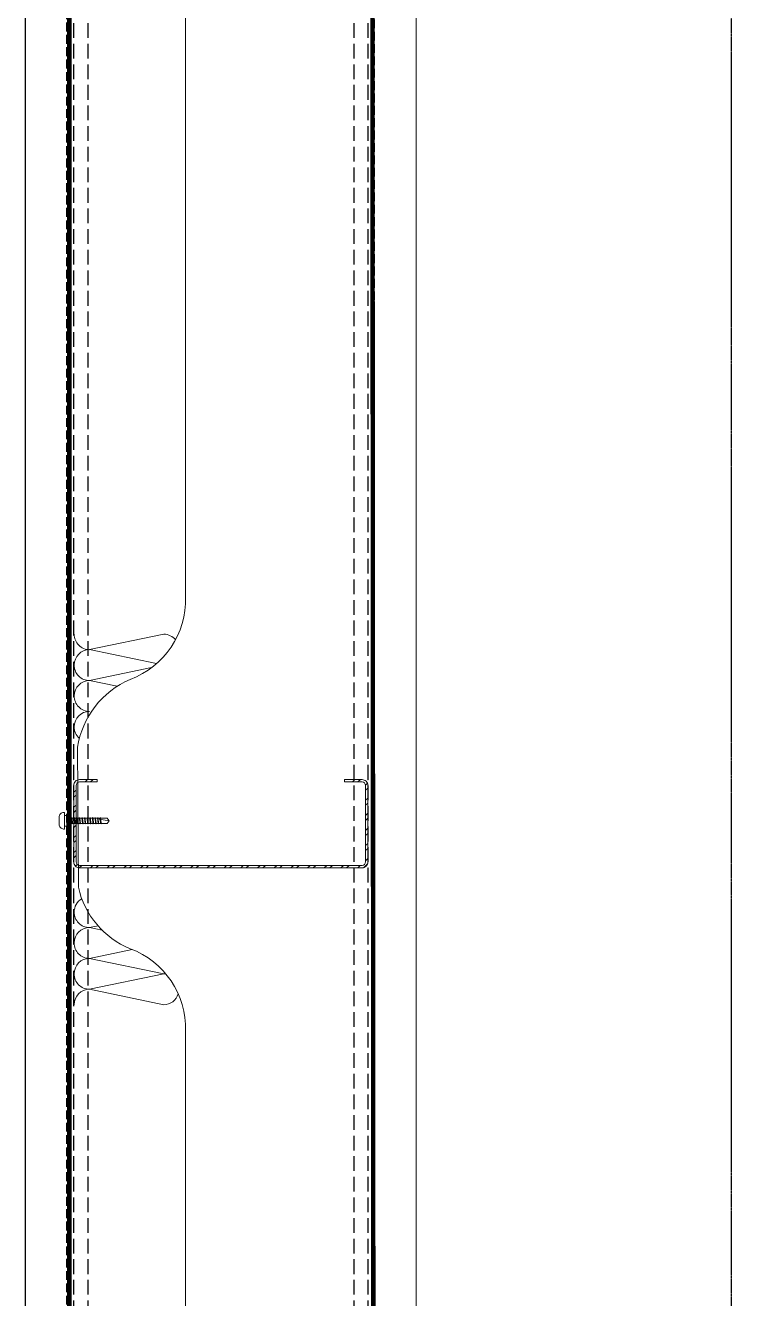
# Model space of a CAD drawing. Extents: x 220580 to 2027826, y -309201 to 71987.
# Drawn here: x 278348 to 278948, y -211235 to -210153 of the extents above; entities that cross this region are included whole.
import ezdxf

# ---------------------------------------------------------------- set-up
doc = ezdxf.new("R2010")
doc.units = 0
for name, pattern in [('__DASH', [0.35, 0.25, -0.1]), ('CENTER', [2, 1.25, -0.25, 0.25, -0.25]), ('DOTE', [2.42, 2, -0.2, 0.02, -0.2]), ('ZN-DASH', [0.35, 0.25, -0.1])]:
    doc.linetypes.add(name, pattern=pattern)
for name, color, linetype in [('!ZN6-虚线-8', 8, 'ZN-DASH'), ('A-AXIS-DOTE', 14, 'DOTE'), ('A-AXIS-DP', 126, 'Continuous'), ('AS-WALL', 40, 'Continuous'), ('DOTE', 1, 'CENTER'), ('Steel', 4, 'Continuous')]:
    doc.layers.add(name, color=color, linetype=linetype)
doc.layers.add('0_INSULATION', color=252, linetype='Continuous', lineweight=9, transparency=0.2)
for name, color, linetype, lineweight in [('0_PURLIN-CON', 253, 'Continuous', 15), ('0_SCREW RIVET', 4, 'Continuous', 15), ('彩钢板', 6, 'Continuous', 15), ('防火岩棉', 252, 'Continuous', 13)]:
    doc.layers.add(name, color=color, linetype=linetype, lineweight=lineweight)

# ---------------------------------------------------------------- blocks, each defined once
blk = doc.blocks.new('20250821141233')
at = {"layer": 'A-AXIS-DOTE'}
blk.add_line((0, -5813.6), (0, 18238.3), dxfattribs=at)
at = {"layer": 'DOTE', "ltscale": 180}
blk.add_line((0, -5813.6), (0, 18238.3), dxfattribs=at)
blk = doc.blocks.new('*U616')
at = {"layer": '0_INSULATION'}
for p, q in [((114761.39, -53978.93), (114792.96, -53985.48)), ((114792.96, -53985.48), (114764.45, -53991.41)), ((114766.55, -53993.11), (114792.96, -53998.59)), ((114792.96, -53998.59), (114781.19, -54001.04)), ((114792.98, -54103.48), (114787.53, -54104.61)), ((114789.32, -54102.72), (114792.98, -54103.48)), ((114792.98, -54116.59), (114761.42, -54123.15)), ((114774.8, -54112.82), (114792.98, -54116.59)), ((114761.42, -54123.15), (114792.98, -54129.7)), ((114792.98, -54129.7), (114761.42, -54136.27))]:
    blk.add_line(p, q, dxfattribs=at)
blk.add_lwpolyline([(114802.18, -53484.14), (114802.18, -54358.14), (114752.18, -54358.14), (114752.18, -54147.49, -0.323318), (114775.68, -54112.49, 0.242761), (114797.68, -54086.41), (114798.06, -54026.96, 0.256774), (114775.68, -53998.09, -0.323318), (114752.18, -53963.09), (114752.18, -53484.14)], format="xyb", close=True, dxfattribs=at)
at = {"layer": '0_INSULATION', "extrusion": (0, 0, -1)}
for centre, start_param, end_param in [((114761.39, -53985.49), 5.406397, 6.283185), ((114792.95, -53978.93), 1.570796, 3.141593), ((114792.96, -53992.04), 0, 1.570796), ((114792.96, -53992.04), 1.570796, 3.141593), ((114792.96, -54005.15), 0, 1.570796), ((114792.96, -54005.15), 1.570796, 3.141593), ((114792.96, -54018.26), 0, 1.570796), ((114792.96, -54018.26), 1.570796, 2.416555), ((114792.98, -54096.93), 0.524657, 1.570796), ((114792.98, -54096.93), 1.570796, 3.141593), ((114792.98, -54110.04), 0, 1.570796), ((114792.98, -54110.04), 1.570796, 3.141593), ((114792.98, -54123.15), 0, 1.570796), ((114761.42, -54129.71), 6.139662, 6.283185), ((114761.41, -54116.6), 3.141593, 3.269368), ((114792.98, -54123.15), 1.570796, 3.141593), ((114761.42, -54129.71), 3.141593, 4.407145), ((114792.98, -54136.26), 0, 1.570796)]:
    blk.add_ellipse(centre, major_axis=(0, 6.56), ratio=0.988253, start_param=start_param, end_param=end_param, dxfattribs=at)
blk = doc.blocks.new('*U1967')
at = {"layer": '0_PURLIN-CON', "linetype": 'ByBlock', "lineweight": -2}
h = blk.add_hatch(dxfattribs=at)
h.set_pattern_fill('ANSI32', color=256, scale=2, angle=2.8624)
h.set_pattern_definition([(47.862405, (-81115.591, 63372.253), (-7.0631283, 6.3904494), []), (47.862405, (-81111.1065, 63372.477), (-7.0631283, 6.3904494), [])])
edge = h.paths.add_edge_path()
edge.add_line((75, 20), (75, 5))
edge.add_arc((70, 5), 5, -90, 0, ccw=False)
edge.add_line((70, 0), (5, 0))
edge.add_arc((5, 5), 5, 180, 270, ccw=False)
edge.add_line((0, 5), (0, 245))
edge.add_arc((5, 245), 5, 90, 180, ccw=False)
edge.add_line((5, 250), (70, 250))
edge.add_arc((70, 245), 5, 0, 90, ccw=False)
edge.add_line((75, 245), (75, 230))
edge.add_line((75, 230), (73, 230))
edge.add_line((73, 230), (73, 245))
edge.add_arc((70, 245), 3, 0, 90)
edge.add_line((70, 248), (5, 248))
edge.add_arc((5, 245), 3, 90, 180)
edge.add_line((2, 245), (2, 5))
edge.add_arc((5, 5), 3, 180, 270)
edge.add_line((5, 2), (70, 2))
edge.add_arc((70, 5), 3, 270, 360)
edge.add_line((73, 5), (73, 20))
edge.add_line((73, 20), (75, 20))
at = {"color": 0, "linetype": 'ByBlock'}
for p in [(0, 250), (75, 250), (0, 0), (75, 0)]:
    blk.add_point(p, dxfattribs=at)
at = {"layer": '0_PURLIN-CON', "linetype": 'ByBlock', "lineweight": -2}
blk.add_lwpolyline([(75, 20), (75, 5, -0.414214), (70, 0), (5, 0, -0.414214), (0, 5), (0, 245, -0.414214), (5, 250), (70, 250, -0.414214), (75, 245), (75, 230), (73, 230), (73, 245, 0.414214), (70, 248), (5, 248, 0.414214), (2, 245), (2, 5, 0.414214), (5, 2), (70, 2, 0.414214), (73, 5), (73, 20)], format="xyb", close=True, dxfattribs=at)
blk = doc.blocks.new('A$C730cbf65')
at = {"layer": 'Steel', "color": 8, "linetype": '__DASH', "ltscale": 50}
for p, q in [((84, 2650), (84, 406.5)), ((96, 2650), (96, 406.5)), ((322, 2650), (322, 406.5)), ((334, 2650), (334, 406.5))]:
    blk.add_line(p, q, dxfattribs=at)
blk = doc.blocks.new('$紧固件$00000145')
at = {"layer": '0_SCREW RIVET'}
for p, q in [((-1.7, 9.4), (-1.7, 7.2)), ((-1.7, 6.7), (-1.7, 5)), ((-1.7, 4.5), (-1.7, 2.8)), ((-1.7, 2.3), (-1.7, 0.6)), ((-1.7, 0.1), (-1.7, -1.6)), ((2.8, 9.4), (2.8, 7.6)), ((2.8, 7.1), (2.8, 5.4)), ((2.8, 4.9), (2.8, 3.2)), ((2.8, 2.7), (2.8, 1)), ((2.8, 0.5), (2.8, -1.2)), ((-1.7, -2.1), (-1.7, -3.8)), ((-1.7, -4.3), (-1.7, -6)), ((-1.7, -6.5), (-1.7, -8.2)), ((-1.7, -8.7), (-1.7, -10.5)), ((2.8, -1.7), (2.8, -3.4)), ((2.8, -3.9), (2.8, -5.6)), ((2.8, -6.1), (2.8, -7.8)), ((2.8, -8.3), (2.8, -10.1)), ((2.8, -10.6), (2.8, -12.3)), ((-1.7, -11), (-1.7, -12.7)), ((-1.7, -13.2), (-1.7, -14.9)), ((-1.7, -15.4), (-1.7, -17.1)), ((-1.7, -17.6), (-1.7, -19.3)), ((-1.7, -19.8), (-1.7, -24.8)), ((2.8, -12.8), (2.8, -14.5)), ((2.8, -15), (2.8, -16.7)), ((2.8, -17.2), (2.8, -18.9)), ((2.8, -19.4), (2.8, -24.8)), ((-1.7, -24.8), (0.5, -26.6)), ((0.5, -26.6), (2.8, -24.8))]:
    blk.add_line(p, q, dxfattribs=at)
blk.add_lwpolyline([(-6.5, 12.1, -0.414214), (-2.5, 16.1), (3.5, 16.1, -0.414214), (7.5, 12.1), (7.5, 12.2), (7.5, 11.4), (-6.5, 11.4), (-6.5, 12.2)], format="xyb", close=True, dxfattribs=at)
for points in [[(-4, 11.4), (5, 11.4), (5, 9.4), (-4, 9.4)], [(-1.7, 6.7), (2.8, 7.1), (3.3, 7.4), (2.8, 7.6), (-1.7, 7.2), (-2.2, 6.9)], [(-1.7, 4.5), (2.8, 4.9), (3.3, 5.2), (2.8, 5.4), (-1.7, 5), (-2.2, 4.7)], [(-1.7, 2.3), (2.8, 2.7), (3.3, 3), (2.8, 3.2), (-1.7, 2.8), (-2.2, 2.5)], [(-1.7, 0.1), (2.8, 0.5), (3.3, 0.8), (2.8, 1), (-1.7, 0.6), (-2.2, 0.3)], [(-1.7, -2.1), (2.8, -1.7), (3.3, -1.4), (2.8, -1.2), (-1.7, -1.6), (-2.2, -1.9)], [(-1.7, -4.3), (2.8, -3.9), (3.3, -3.6), (2.8, -3.4), (-1.7, -3.8), (-2.2, -4.1)], [(-1.7, -6.5), (2.8, -6.1), (3.3, -5.8), (2.8, -5.6), (-1.7, -6), (-2.2, -6.3)], [(-1.7, -8.7), (2.8, -8.3), (3.3, -8.1), (2.8, -7.8), (-1.7, -8.2), (-2.2, -8.5)], [(-1.7, -11), (2.8, -10.6), (3.3, -10.3), (2.8, -10.1), (-1.7, -10.5), (-2.2, -10.7)], [(-1.7, -13.2), (2.8, -12.8), (3.3, -12.5), (2.8, -12.3), (-1.7, -12.7), (-2.2, -13)], [(-1.7, -15.4), (2.8, -15), (3.3, -14.7), (2.8, -14.5), (-1.7, -14.9), (-2.2, -15.2)], [(-1.7, -17.6), (2.8, -17.2), (3.3, -16.9), (2.8, -16.7), (-1.7, -17.1), (-2.2, -17.4)]]:
    blk.add_lwpolyline(points, close=True, dxfattribs=at)
for points in [[(1.7, -19), (-1.7, -19.3), (-2.2, -19.6), (-1.7, -19.8), (1.6, -19.5)], [(0.5, -26.6), (1.9, -18), (2.5, -19.4), (2.5, -19.4), (2.8, -19.9)], [(2.3, -18.9), (2.8, -18.9), (3.3, -19.1), (2.8, -19.4), (2.5, -19.4)]]:
    blk.add_lwpolyline(points, dxfattribs=at)
blk = doc.blocks.new('A$Cdc5ab329')
at = {"layer": '!ZN6-虚线-8', "ltscale": 30}
for p, q in [((664.7, 0), (664.7, 14464.8)), ((403.2, 12518.7), (403.2, 14350.1))]:
    blk.add_line(p, q, dxfattribs=at)
at = {"layer": '彩钢板', "color": 1}
for p, q in [((663.9, 0), (663.9, 14464.8)), ((699.9, 0), (699.9, 14464.8)), ((368, 12518.7), (368, 14350.1)), ((404, 12518.7), (404, 14350.1))]:
    blk.add_line(p, q, dxfattribs=at)
at = {"layer": '防火岩棉', "color": 0, "const_width": 3.75, "elevation": 0}
blk.add_lwpolyline([(662.6, 0.9), (662.6, 14465.3)], dxfattribs=at)
at = {"layer": '防火岩棉', "color": 0, "const_width": 3.75}
blk.add_lwpolyline([(405.4, 14348.8), (404, 12365.8)], dxfattribs=at)
at = {"xscale": 2, "yscale": 2, "zscale": 2}
blk.add_blockref('*U616', (-228940.4, 121316.3), dxfattribs=at)
at = {"xscale": -1, "rotation": 270}
blk.add_blockref('$紧固件$00000145', (655.3, 13199.5), dxfattribs=at)
at = {"layer": '0_PURLIN-CON', "extrusion": (-1.22465e-16, 1.09242e-25, -1), "xscale": -1, "rotation": 270}
blk.add_blockref('*U1967', (-658.9, 13160), dxfattribs=at)
at = {"layer": 'Steel', "ltscale": 200}
blk.add_blockref('A$C730cbf65', (325, 11700), dxfattribs=at)

msp = doc.modelspace()

# ---------------------------------------------------------------- linework, layer by layer
at = {"layer": 'A-AXIS-DOTE'}
msp.add_line((278948.2, -229842.5), (278948.2, -205790.6), dxfattribs=at)
at = {"layer": 'AS-WALL'}
msp.add_line((278348.2, -224329), (278348.2, -209579), dxfattribs=at)

# ---------------------------------------------------------------- block references
at = {"layer": 'A-AXIS-DP', "ltscale": 2800}
msp.add_blockref('20250821141233', (278948.2, -224029), dxfattribs=at)

# ---------------------------------------------------------------- next in the draw order: block references
at = {"color": 6, "ltscale": 1000, "xscale": -1, "rotation": 359.9999999999322}
msp.add_blockref('A$Cdc5ab329', (279048.1, -224029), dxfattribs=at)

doc.saveas('drawing.dxf')
